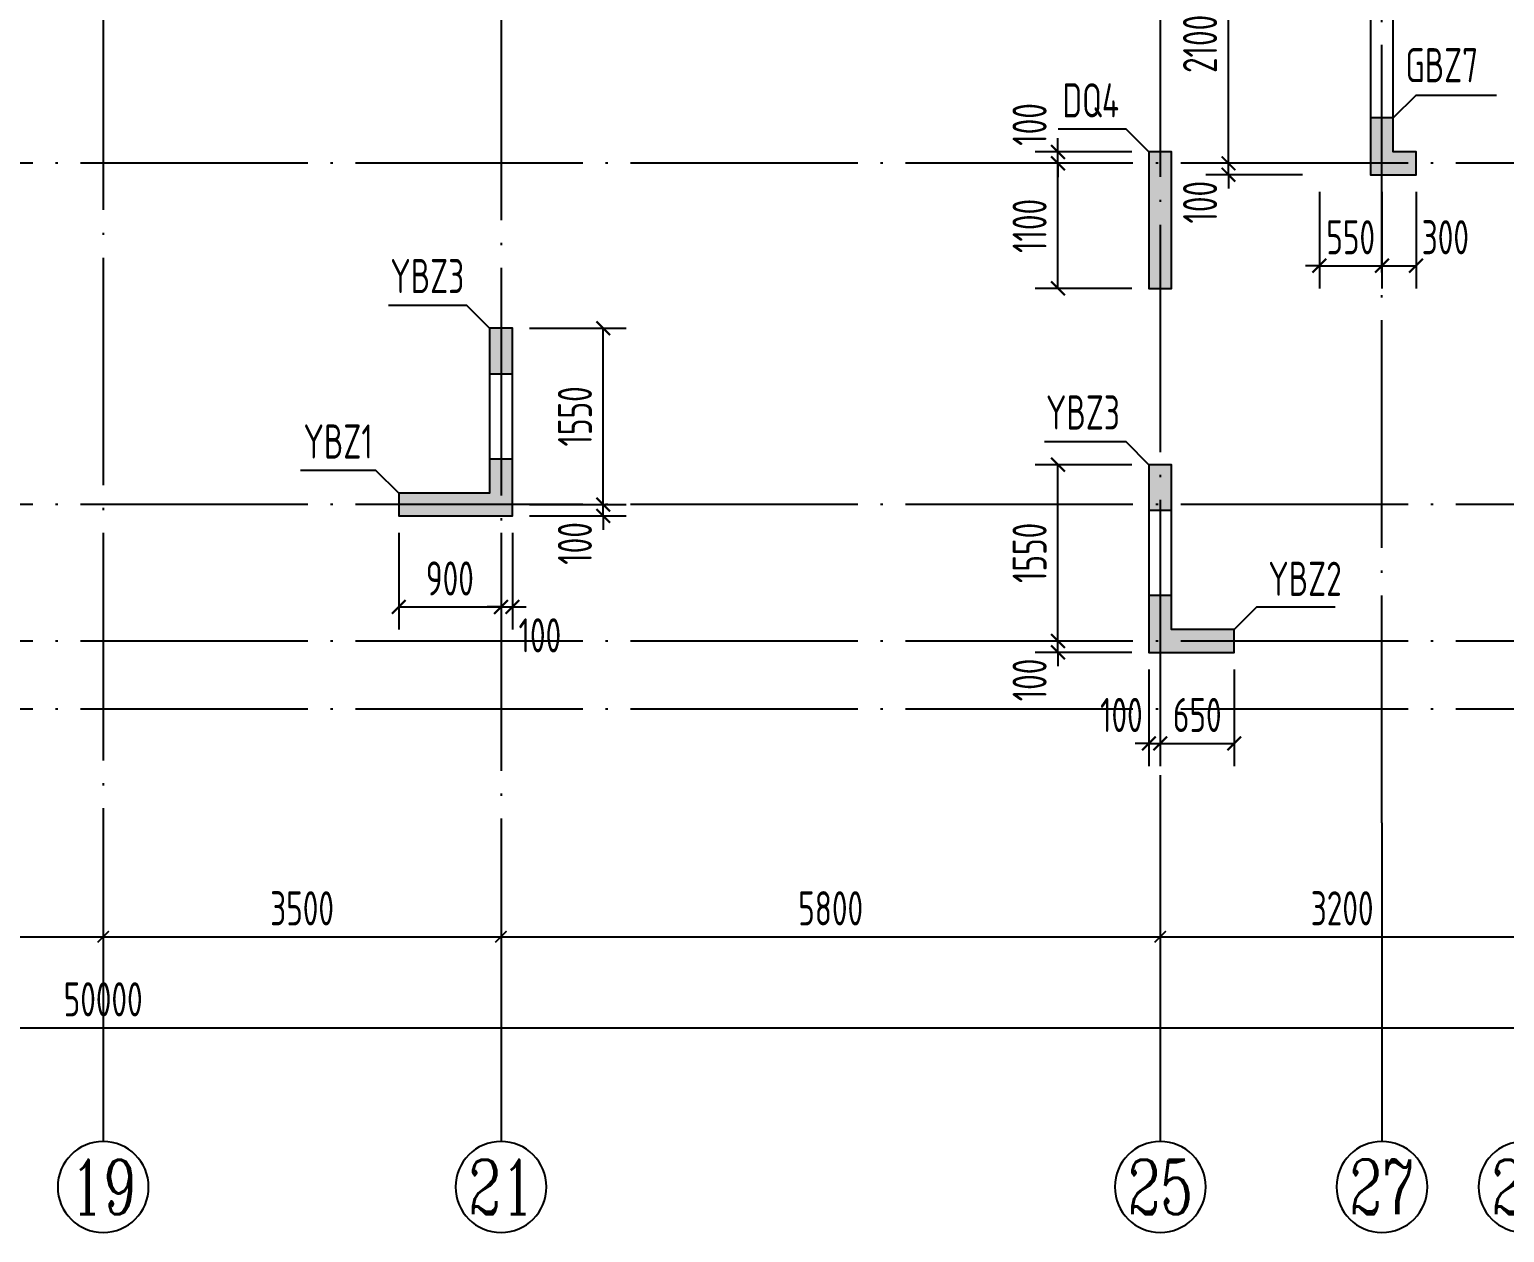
# Model space of a CAD drawing. Extents: x -655480 to 203344, y -294099 to 287156.
# Drawn here: x -279524 to -266548, y 58991 to 69567 of the extents above; entities that cross this region are included whole.
import ezdxf
from ezdxf.enums import TextEntityAlignment as Align

# ---------------------------------------------------------------- set-up
doc = ezdxf.new("R2010")
doc.units = 0
doc.header["$LTSCALE"] = 1000
doc.linetypes.add('DOTE', pattern=[2.42, 2, -0.2, 0.02, -0.2])
doc.layers.get('0').update_dxf_attribs({"linetype": 'CONTINUOUS'})
doc.layers.get('DEFPOINTS').update_dxf_attribs({"linetype": 'CONTINUOUS'})
for name, color, linetype in [('A-AXIS', 1, 'CONTINUOUS'), ('A-DOTE', 10, 'DOTE'), ('AXIS_NUM', 7, 'CONTINUOUS'), ('S-Q墙实线', 6, 'CONTINUOUS'), ('S-Q墙标注', 3, 'CONTINUOUS'), ('S-X详图填充', 252, 'CONTINUOUS'), ('S-X详图实线', 4, 'CONTINUOUS'), ('S-Y一般标注', 3, 'CONTINUOUS'), ('S-Z柱编号', 6, 'CONTINUOUS')]:
    doc.layers.add(name, color=color, linetype=linetype)
doc.styles.add('TSSD_Axis', font='complex.shx', dxfattribs={"width": 0.7, "bigfont": 'hztxt.shx'})
doc.styles.add('TSSD_DIMENSION', font='Tssdeng.shx', dxfattribs={"width": 0.7, "bigfont": 'tssdchn.shx'})
doc.styles.add('TSSD_REIN', font='tssdeng.shx', dxfattribs={"width": 0.7, "height": 300, "bigfont": 'tssdchn.shx'})
doc.styles.add('结构文字', font='zstxt.shx', dxfattribs={"width": 0.7, "bigfont": 'zshz.shx'})
doc.dimstyles.new('STRUCK', dxfattribs={"dimtxt": 400, "dimasz": 121, "dimexe": 200, "dimexo": 150, "dimgap": 115, "dimtad": 1, "dimdec": 0, "dimdsep": 46, "dimtxsty": '结构文字', "dimblk": 'ARCHTICK', "dimcen": 400, "dimclrd": 3, "dimclre": 3, "dimclrt": 7, "dimadec": 0, "dimazin": 0, "dimtfac": 1, "dimtdec": 0, "dimtix": 1, "dimtmove": 2, "dimatfit": 3, "dimldrblk": '_DIMX', "dimfxl": 1, "dimtolj": 1, "dimtzin": 0, "dimarcsym": 0})
doc.dimstyles.new('TSSD_100_100', dxfattribs={"dimtxt": 300, "dimasz": 100, "dimexe": 100, "dimexo": 250, "dimgap": 100, "dimtad": 1, "dimdec": 0, "dimzin": 0, "dimdsep": 46, "dimtxsty": 'TSSD_DIMENSION', "dimblk": 'ARCHTICK', "dimcen": 0, "dimdle": 100, "dimclrt": 7, "dimadec": 0, "dimazin": 0, "dimtfac": 1, "dimtdec": 0, "dimtix": 1, "dimtmove": 2, "dimatfit": 3, "dimldrblk": 'ARCHTICK', "dimfxl": 1, "dimtolj": 1, "dimtzin": 0, "dimarcsym": 0})

# ---------------------------------------------------------------- blocks, each defined once
blk = doc.blocks.new('_ArchTick')
at = {"color": 0, "linetype": 'ByBlock', "const_width": 0.15}
blk.add_lwpolyline([(-0.5, -0.5), (0.5, 0.5)], dxfattribs=at)
blk = doc.blocks.new('*D190')
at = {"layer": 'DEFPOINTS', "color": 0, "transparency": 16777216}
for p in [(26100, 3600), (29600, 3600), (29600, 2600)]:
    blk.add_point(p, dxfattribs=at)
at = {"layer": 'S-Y一般标注', "color": 0, "lineweight": -2, "transparency": 16777216}
for p, q in [((26100, 3350), (26100, 2500)), ((29600, 3350), (29600, 2500)), ((26000, 2600), (29700, 2600))]:
    blk.add_line(p, q, dxfattribs=at)
at = {"layer": 'S-Y一般标注', "color": 0, "lineweight": -2, "transparency": 16777216, "xscale": 100, "yscale": 100, "zscale": 100, "rotation": 180}
blk.add_blockref('_ArchTick', (26100, 2600), dxfattribs=at)
at = {"layer": 'S-Y一般标注', "color": 0, "lineweight": -2, "transparency": 16777216, "xscale": 100, "yscale": 100, "zscale": 100}
blk.add_blockref('_ArchTick', (29600, 2600), dxfattribs=at)
at = {"layer": 'S-Y一般标注', "color": 7, "transparency": 16777216, "insert": (27850, 2850), "char_height": 300, "attachment_point": 5, "style": 'TSSD_DIMENSION'}
blk.add_mtext('\\A1;3500', dxfattribs=at)
blk = doc.blocks.new('ts_axno')
at = {"color": 0, "linetype": 'ByBlock', "lineweight": -2}
blk.add_circle((0, 0), 0.5, dxfattribs=at)
at = {"color": 0, "linetype": 'ByBlock', "lineweight": -2, "style": 'TSSD_Axis', "width": 0.7}
blk.add_attdef('A', text='', height=0.6, dxfattribs=at).set_placement((0, 0), align=Align.MIDDLE_CENTER)
blk = doc.blocks.new('*D191')
at = {"layer": 'DEFPOINTS', "color": 0, "transparency": 16777216}
for p in [(33100, 3600), (38900, 3600), (38900, 2600)]:
    blk.add_point(p, dxfattribs=at)
at = {"layer": 'S-Y一般标注', "color": 0, "lineweight": -2, "transparency": 16777216}
for p, q in [((33100, 3350), (33100, 2500)), ((38900, 3350), (38900, 2500)), ((33000, 2600), (39000, 2600))]:
    blk.add_line(p, q, dxfattribs=at)
at = {"layer": 'S-Y一般标注', "color": 0, "lineweight": -2, "transparency": 16777216, "xscale": 100, "yscale": 100, "zscale": 100, "rotation": 180}
blk.add_blockref('_ArchTick', (33100, 2600), dxfattribs=at)
at = {"layer": 'S-Y一般标注', "color": 0, "lineweight": -2, "transparency": 16777216, "xscale": 100, "yscale": 100, "zscale": 100}
blk.add_blockref('_ArchTick', (38900, 2600), dxfattribs=at)
at = {"layer": 'S-Y一般标注', "color": 7, "transparency": 16777216, "insert": (36000, 2850), "char_height": 300, "attachment_point": 5, "style": 'TSSD_DIMENSION'}
blk.add_mtext('\\A1;5800', dxfattribs=at)
blk = doc.blocks.new('*D195')
at = {"layer": 'DEFPOINTS', "color": 0, "transparency": 16777216}
for p in [(4600, 3600), (54600, 3600), (54600, 1800)]:
    blk.add_point(p, dxfattribs=at)
at = {"layer": 'S-Y一般标注', "color": 0, "lineweight": -2, "transparency": 16777216}
for p, q in [((4600, 3350), (4600, 1700)), ((54600, 3350), (54600, 1700)), ((4500, 1800), (54700, 1800))]:
    blk.add_line(p, q, dxfattribs=at)
at = {"layer": 'S-Y一般标注', "color": 0, "lineweight": -2, "transparency": 16777216, "xscale": 100, "yscale": 100, "zscale": 100, "rotation": 180}
blk.add_blockref('_ArchTick', (4600, 1800), dxfattribs=at)
at = {"layer": 'S-Y一般标注', "color": 0, "lineweight": -2, "transparency": 16777216, "xscale": 100, "yscale": 100, "zscale": 100}
blk.add_blockref('_ArchTick', (54600, 1800), dxfattribs=at)
at = {"layer": 'S-Y一般标注', "color": 7, "transparency": 16777216, "insert": (29600, 2050), "char_height": 300, "attachment_point": 5, "style": 'TSSD_DIMENSION'}
blk.add_mtext('\\A1;50000', dxfattribs=at)
blk = doc.blocks.new('*D198')
at = {"layer": 'DEFPOINTS', "color": 0, "transparency": 16777216}
for p in [(29600, 3600), (33100, 3600), (33100, 2600)]:
    blk.add_point(p, dxfattribs=at)
at = {"layer": 'S-Y一般标注', "color": 0, "lineweight": -2, "transparency": 16777216}
for p, q in [((29600, 3350), (29600, 2500)), ((33100, 3350), (33100, 2500)), ((29500, 2600), (33200, 2600))]:
    blk.add_line(p, q, dxfattribs=at)
at = {"layer": 'S-Y一般标注', "color": 0, "lineweight": -2, "transparency": 16777216, "xscale": 100, "yscale": 100, "zscale": 100, "rotation": 180}
blk.add_blockref('_ArchTick', (29600, 2600), dxfattribs=at)
at = {"layer": 'S-Y一般标注', "color": 0, "lineweight": -2, "transparency": 16777216, "xscale": 100, "yscale": 100, "zscale": 100}
blk.add_blockref('_ArchTick', (33100, 2600), dxfattribs=at)
at = {"layer": 'S-Y一般标注', "color": 7, "transparency": 16777216, "insert": (31350, 2850), "char_height": 300, "attachment_point": 5, "style": 'TSSD_DIMENSION'}
blk.add_mtext('\\A1;3500', dxfattribs=at)
blk = doc.blocks.new('*D199')
at = {"layer": 'DEFPOINTS', "color": 0, "transparency": 16777216}
for p in [(38900, 3600), (42100, 3600), (42100, 2600)]:
    blk.add_point(p, dxfattribs=at)
at = {"layer": 'S-Y一般标注', "color": 0, "lineweight": -2, "transparency": 16777216}
for p, q in [((38900, 3350), (38900, 2500)), ((42100, 3350), (42100, 2500)), ((38800, 2600), (42200, 2600))]:
    blk.add_line(p, q, dxfattribs=at)
at = {"layer": 'S-Y一般标注', "color": 0, "lineweight": -2, "transparency": 16777216, "xscale": 100, "yscale": 100, "zscale": 100, "rotation": 180}
blk.add_blockref('_ArchTick', (38900, 2600), dxfattribs=at)
at = {"layer": 'S-Y一般标注', "color": 0, "lineweight": -2, "transparency": 16777216, "xscale": 100, "yscale": 100, "zscale": 100}
blk.add_blockref('_ArchTick', (42100, 2600), dxfattribs=at)
at = {"layer": 'S-Y一般标注', "color": 7, "transparency": 16777216, "insert": (40500, 2850), "char_height": 300, "attachment_point": 5, "style": 'TSSD_DIMENSION'}
blk.add_mtext('\\A1;3200', dxfattribs=at)
blk = doc.blocks.new('*D1811')
at = {"layer": 'DEFPOINTS', "color": 0, "transparency": 16777216}
for p in [(-275276, 65391), (-275276, 65291), (-274476, 65391)]:
    blk.add_point(p, dxfattribs=at)
at = {"layer": 'S-Q墙标注', "color": 3, "lineweight": -2, "transparency": 16777216}
for p, q in [((-274476, 65391), (-274476, 65512)), ((-275126, 65391), (-274276, 65391)), ((-275126, 65291), (-274276, 65291)), ((-274476, 65291), (-274476, 65391)), ((-274476, 65291), (-274476, 65170))]:
    blk.add_line(p, q, dxfattribs=at)
at = {"layer": 'S-Q墙标注', "color": 3, "lineweight": -2, "transparency": 16777216, "xscale": 121, "yscale": 121, "zscale": 121}
for p, rotation in [((-274476, 65391), 270), ((-274476, 65291), 90)]:
    blk.add_blockref('_ArchTick', p, dxfattribs=dict(at, rotation=rotation))
at = {"layer": 'S-Q墙标注', "color": 7, "transparency": 16777216, "insert": (-274726, 65049), "char_height": 300, "attachment_point": 5, "rotation": 90, "style": 'TSSD_REIN'}
blk.add_mtext('\\A1;100', dxfattribs=at)
blk = doc.blocks.new('_DIMX')
blk.add_line((-150, 0), (150, 0))
at = {"const_width": 50}
blk.add_lwpolyline([(-70, -70), (70, 70)], dxfattribs=at)
blk = doc.blocks.new('*D1812')
at = {"layer": 'DEFPOINTS', "color": 0, "transparency": 16777216}
for p in [(-275276, 66941), (-274476, 66941), (-275276, 65391)]:
    blk.add_point(p, dxfattribs=at)
at = {"layer": 'S-Q墙标注', "color": 3, "lineweight": -2, "transparency": 16777216}
for p, q in [((-275126, 66941), (-274276, 66941)), ((-274476, 65391), (-274476, 66941)), ((-275126, 65391), (-274276, 65391))]:
    blk.add_line(p, q, dxfattribs=at)
at = {"layer": 'S-Q墙标注', "color": 3, "lineweight": -2, "transparency": 16777216, "xscale": 121, "yscale": 121, "zscale": 121}
for p, rotation in [((-274476, 66941), 90), ((-274476, 65391), 270)]:
    blk.add_blockref('_ArchTick', p, dxfattribs=dict(at, rotation=rotation))
at = {"layer": 'S-Q墙标注', "color": 7, "transparency": 16777216, "insert": (-274726, 66166), "char_height": 300, "attachment_point": 5, "rotation": 90, "style": 'TSSD_REIN'}
blk.add_mtext('\\A1;1550', dxfattribs=at)
blk = doc.blocks.new('*D1813')
at = {"layer": 'DEFPOINTS', "color": 0, "transparency": 16777216}
for p in [(-276276, 65291), (-275376, 65291), (-275376, 64491)]:
    blk.add_point(p, dxfattribs=at)
at = {"layer": 'S-Q墙标注', "color": 3, "lineweight": -2, "transparency": 16777216}
for p, q in [((-276276, 65141), (-276276, 64291)), ((-275376, 65141), (-275376, 64291)), ((-276276, 64491), (-275376, 64491))]:
    blk.add_line(p, q, dxfattribs=at)
at = {"layer": 'S-Q墙标注', "color": 3, "lineweight": -2, "transparency": 16777216, "xscale": 121, "yscale": 121, "zscale": 121, "rotation": 180}
blk.add_blockref('_ArchTick', (-276276, 64491), dxfattribs=at)
at = {"layer": 'S-Q墙标注', "color": 3, "lineweight": -2, "transparency": 16777216, "xscale": 121, "yscale": 121, "zscale": 121}
blk.add_blockref('_ArchTick', (-275376, 64491), dxfattribs=at)
at = {"layer": 'S-Q墙标注', "color": 7, "transparency": 16777216, "insert": (-275826, 64741), "char_height": 300, "attachment_point": 5, "style": 'TSSD_REIN'}
blk.add_mtext('\\A1;900', dxfattribs=at)
blk = doc.blocks.new('*D1814')
at = {"layer": 'DEFPOINTS', "color": 0, "transparency": 16777216}
for p in [(-275376, 65291), (-275276, 65291), (-275276, 64491)]:
    blk.add_point(p, dxfattribs=at)
at = {"layer": 'S-Q墙标注', "color": 3, "lineweight": -2, "transparency": 16777216}
for p, q in [((-275376, 65141), (-275376, 64291)), ((-275276, 65141), (-275276, 64291)), ((-275376, 64491), (-275497, 64491)), ((-275376, 64491), (-275276, 64491)), ((-275276, 64491), (-275155, 64491))]:
    blk.add_line(p, q, dxfattribs=at)
at = {"layer": 'S-Q墙标注', "color": 3, "lineweight": -2, "transparency": 16777216, "xscale": 121, "yscale": 121, "zscale": 121}
blk.add_blockref('_ArchTick', (-275376, 64491), dxfattribs=at)
at = {"layer": 'S-Q墙标注', "color": 3, "lineweight": -2, "transparency": 16777216, "xscale": 121, "yscale": 121, "zscale": 121, "rotation": 180}
blk.add_blockref('_ArchTick', (-275276, 64491), dxfattribs=at)
at = {"layer": 'S-Q墙标注', "color": 7, "transparency": 16777216, "insert": (-275034, 64241), "char_height": 300, "attachment_point": 5, "style": 'TSSD_REIN'}
blk.add_mtext('\\A1;100', dxfattribs=at)
blk = doc.blocks.new('*D1815')
at = {"layer": 'DEFPOINTS', "color": 0, "transparency": 16777216}
for p in [(-270476, 64191), (-269676, 64191), (-269676, 64091)]:
    blk.add_point(p, dxfattribs=at)
at = {"layer": 'S-Q墙标注', "color": 3, "lineweight": -2, "transparency": 16777216}
for p, q in [((-270476, 64191), (-270476, 64312)), ((-269826, 64191), (-270676, 64191)), ((-270476, 64091), (-270476, 64191)), ((-269826, 64091), (-270676, 64091)), ((-270476, 64091), (-270476, 63970))]:
    blk.add_line(p, q, dxfattribs=at)
at = {"layer": 'S-Q墙标注', "color": 3, "lineweight": -2, "transparency": 16777216, "xscale": 121, "yscale": 121, "zscale": 121}
for p, rotation in [((-270476, 64191), 270), ((-270476, 64091), 90)]:
    blk.add_blockref('_ArchTick', p, dxfattribs=dict(at, rotation=rotation))
at = {"layer": 'S-Q墙标注', "color": 7, "transparency": 16777216, "insert": (-270726, 63849), "char_height": 300, "attachment_point": 5, "rotation": 90, "style": 'TSSD_REIN'}
blk.add_mtext('\\A1;100', dxfattribs=at)
blk = doc.blocks.new('*D1816')
at = {"layer": 'DEFPOINTS', "color": 0, "transparency": 16777216}
for p in [(-270476, 65741), (-269676, 65741), (-269676, 64191)]:
    blk.add_point(p, dxfattribs=at)
at = {"layer": 'S-Q墙标注', "color": 3, "lineweight": -2, "transparency": 16777216}
for p, q in [((-269826, 65741), (-270676, 65741)), ((-270476, 64191), (-270476, 65741)), ((-269826, 64191), (-270676, 64191))]:
    blk.add_line(p, q, dxfattribs=at)
at = {"layer": 'S-Q墙标注', "color": 3, "lineweight": -2, "transparency": 16777216, "xscale": 121, "yscale": 121, "zscale": 121}
for p, rotation in [((-270476, 65741), 90), ((-270476, 64191), 270)]:
    blk.add_blockref('_ArchTick', p, dxfattribs=dict(at, rotation=rotation))
at = {"layer": 'S-Q墙标注', "color": 7, "transparency": 16777216, "insert": (-270726, 64966), "char_height": 300, "attachment_point": 5, "rotation": 90, "style": 'TSSD_REIN'}
blk.add_mtext('\\A1;1550', dxfattribs=at)
blk = doc.blocks.new('*D1817')
at = {"layer": 'DEFPOINTS', "color": 0, "transparency": 16777216}
for p in [(-269676, 64091), (-269576, 64091), (-269576, 63291)]:
    blk.add_point(p, dxfattribs=at)
at = {"layer": 'S-Q墙标注', "color": 3, "lineweight": -2, "transparency": 16777216}
for p, q in [((-269676, 63941), (-269676, 63091)), ((-269576, 63941), (-269576, 63091)), ((-269676, 63291), (-269797, 63291)), ((-269676, 63291), (-269576, 63291)), ((-269576, 63291), (-269455, 63291))]:
    blk.add_line(p, q, dxfattribs=at)
at = {"layer": 'S-Q墙标注', "color": 3, "lineweight": -2, "transparency": 16777216, "xscale": 121, "yscale": 121, "zscale": 121}
blk.add_blockref('_ArchTick', (-269676, 63291), dxfattribs=at)
at = {"layer": 'S-Q墙标注', "color": 3, "lineweight": -2, "transparency": 16777216, "xscale": 121, "yscale": 121, "zscale": 121, "rotation": 180}
blk.add_blockref('_ArchTick', (-269576, 63291), dxfattribs=at)
at = {"layer": 'S-Q墙标注', "color": 7, "transparency": 16777216, "insert": (-269918, 63541), "char_height": 300, "attachment_point": 5, "style": 'TSSD_REIN'}
blk.add_mtext('\\A1;100', dxfattribs=at)
blk = doc.blocks.new('*D1818')
at = {"layer": 'DEFPOINTS', "color": 0, "transparency": 16777216}
for p in [(-269576, 64091), (-268926, 64091), (-268926, 63291)]:
    blk.add_point(p, dxfattribs=at)
at = {"layer": 'S-Q墙标注', "color": 3, "lineweight": -2, "transparency": 16777216}
for p, q in [((-269576, 63941), (-269576, 63091)), ((-268926, 63941), (-268926, 63091)), ((-269576, 63291), (-268926, 63291))]:
    blk.add_line(p, q, dxfattribs=at)
at = {"layer": 'S-Q墙标注', "color": 3, "lineweight": -2, "transparency": 16777216, "xscale": 121, "yscale": 121, "zscale": 121, "rotation": 180}
blk.add_blockref('_ArchTick', (-269576, 63291), dxfattribs=at)
at = {"layer": 'S-Q墙标注', "color": 3, "lineweight": -2, "transparency": 16777216, "xscale": 121, "yscale": 121, "zscale": 121}
blk.add_blockref('_ArchTick', (-268926, 63291), dxfattribs=at)
at = {"layer": 'S-Q墙标注', "color": 7, "transparency": 16777216, "insert": (-269251, 63541), "char_height": 300, "attachment_point": 5, "style": 'TSSD_REIN'}
blk.add_mtext('\\A1;650', dxfattribs=at)
blk = doc.blocks.new('*D1819')
at = {"layer": 'DEFPOINTS', "color": 0, "transparency": 16777216}
for p in [(-270476, 68391), (-269676, 68391), (-269676, 67291)]:
    blk.add_point(p, dxfattribs=at)
at = {"layer": 'S-Q墙标注', "color": 3, "lineweight": -2, "transparency": 16777216}
for p, q in [((-269826, 68391), (-270676, 68391)), ((-270476, 67291), (-270476, 68391)), ((-269826, 67291), (-270676, 67291))]:
    blk.add_line(p, q, dxfattribs=at)
at = {"layer": 'S-Q墙标注', "color": 3, "lineweight": -2, "transparency": 16777216, "xscale": 121, "yscale": 121, "zscale": 121}
for p, rotation in [((-270476, 68391), 90), ((-270476, 67291), 270)]:
    blk.add_blockref('_ArchTick', p, dxfattribs=dict(at, rotation=rotation))
at = {"layer": 'S-Q墙标注', "color": 7, "transparency": 16777216, "insert": (-270726, 67841), "char_height": 300, "attachment_point": 5, "rotation": 90, "style": 'TSSD_REIN'}
blk.add_mtext('\\A1;1100', dxfattribs=at)
blk = doc.blocks.new('*D1820')
at = {"layer": 'DEFPOINTS', "color": 0, "transparency": 16777216}
for p in [(-270476, 68491), (-269676, 68491), (-269676, 68391)]:
    blk.add_point(p, dxfattribs=at)
at = {"layer": 'S-Q墙标注', "color": 3, "lineweight": -2, "transparency": 16777216}
for p, q in [((-270476, 68491), (-270476, 68612)), ((-269826, 68491), (-270676, 68491)), ((-269826, 68391), (-270676, 68391)), ((-270476, 68391), (-270476, 68491)), ((-270476, 68391), (-270476, 68270))]:
    blk.add_line(p, q, dxfattribs=at)
at = {"layer": 'S-Q墙标注', "color": 3, "lineweight": -2, "transparency": 16777216, "xscale": 121, "yscale": 121, "zscale": 121}
for p, rotation in [((-270476, 68491), 270), ((-270476, 68391), 90)]:
    blk.add_blockref('_ArchTick', p, dxfattribs=dict(at, rotation=rotation))
at = {"layer": 'S-Q墙标注', "color": 7, "transparency": 16777216, "insert": (-270726, 68733), "char_height": 300, "attachment_point": 5, "rotation": 90, "style": 'TSSD_REIN'}
blk.add_mtext('\\A1;100', dxfattribs=at)
blk = doc.blocks.new('*D1841')
at = {"layer": 'DEFPOINTS', "color": 0, "transparency": 16777216}
for p in [(-268976, 68391), (-268176, 68391), (-268176, 68291)]:
    blk.add_point(p, dxfattribs=at)
at = {"layer": 'S-Q墙标注', "color": 3, "lineweight": -2, "transparency": 16777216}
for p, q in [((-268326, 68391), (-269176, 68391)), ((-268976, 68391), (-268976, 68512)), ((-268976, 68291), (-268976, 68391)), ((-268326, 68291), (-269176, 68291)), ((-268976, 68291), (-268976, 68170))]:
    blk.add_line(p, q, dxfattribs=at)
at = {"layer": 'S-Q墙标注', "color": 3, "lineweight": -2, "transparency": 16777216, "xscale": 121, "yscale": 121, "zscale": 121}
for p, rotation in [((-268976, 68391), 270), ((-268976, 68291), 90)]:
    blk.add_blockref('_ArchTick', p, dxfattribs=dict(at, rotation=rotation))
at = {"layer": 'S-Q墙标注', "color": 7, "transparency": 16777216, "insert": (-269226, 68049), "char_height": 300, "attachment_point": 5, "rotation": 90, "style": 'TSSD_REIN'}
blk.add_mtext('\\A1;100', dxfattribs=at)
blk = doc.blocks.new('*D1842')
at = {"layer": 'DEFPOINTS', "color": 0, "transparency": 16777216}
for p in [(-268976, 70491), (-268176, 70491), (-268176, 68391)]:
    blk.add_point(p, dxfattribs=at)
at = {"layer": 'S-Q墙标注', "color": 3, "lineweight": -2, "transparency": 16777216}
for p, q in [((-268326, 70491), (-269176, 70491)), ((-268976, 68391), (-268976, 70491)), ((-268326, 68391), (-269176, 68391))]:
    blk.add_line(p, q, dxfattribs=at)
at = {"layer": 'S-Q墙标注', "color": 3, "lineweight": -2, "transparency": 16777216, "xscale": 121, "yscale": 121, "zscale": 121}
for p, rotation in [((-268976, 70491), 90), ((-268976, 68391), 270)]:
    blk.add_blockref('_ArchTick', p, dxfattribs=dict(at, rotation=rotation))
at = {"layer": 'S-Q墙标注', "color": 7, "transparency": 16777216, "insert": (-269226, 69441), "char_height": 300, "attachment_point": 5, "rotation": 90, "style": 'TSSD_REIN'}
blk.add_mtext('\\A1;2100', dxfattribs=at)
blk = doc.blocks.new('*D2338')
at = {"layer": 'DEFPOINTS', "color": 0, "transparency": 16777216}
for p in [(-268176, 68291), (-267626, 68291), (-267626, 67491)]:
    blk.add_point(p, dxfattribs=at)
at = {"layer": 'S-Q墙标注', "color": 3, "lineweight": -2, "transparency": 16777216}
for p, q in [((-268176, 68141), (-268176, 67291)), ((-267626, 68141), (-267626, 67291)), ((-268176, 67491), (-268297, 67491)), ((-268176, 67491), (-267626, 67491)), ((-267626, 67491), (-267505, 67491))]:
    blk.add_line(p, q, dxfattribs=at)
at = {"layer": 'S-Q墙标注', "color": 3, "lineweight": -2, "transparency": 16777216, "xscale": 121, "yscale": 121, "zscale": 121}
blk.add_blockref('_ArchTick', (-268176, 67491), dxfattribs=at)
at = {"layer": 'S-Q墙标注', "color": 3, "lineweight": -2, "transparency": 16777216, "xscale": 121, "yscale": 121, "zscale": 121, "rotation": 180}
blk.add_blockref('_ArchTick', (-267626, 67491), dxfattribs=at)
at = {"layer": 'S-Q墙标注', "color": 7, "transparency": 16777216, "insert": (-267901, 67741), "char_height": 300, "attachment_point": 5, "style": 'TSSD_REIN'}
blk.add_mtext('\\A1;550', dxfattribs=at)
blk = doc.blocks.new('*D2339')
at = {"layer": 'DEFPOINTS', "color": 0, "transparency": 16777216}
for p in [(-267626, 68291), (-267326, 68291), (-267326, 67491)]:
    blk.add_point(p, dxfattribs=at)
at = {"layer": 'S-Q墙标注', "color": 3, "lineweight": -2, "transparency": 16777216}
for p, q in [((-267626, 68141), (-267626, 67291)), ((-267326, 68141), (-267326, 67291)), ((-267626, 67491), (-267326, 67491))]:
    blk.add_line(p, q, dxfattribs=at)
at = {"layer": 'S-Q墙标注', "color": 3, "lineweight": -2, "transparency": 16777216, "xscale": 121, "yscale": 121, "zscale": 121, "rotation": 180}
blk.add_blockref('_ArchTick', (-267626, 67491), dxfattribs=at)
at = {"layer": 'S-Q墙标注', "color": 3, "lineweight": -2, "transparency": 16777216, "xscale": 121, "yscale": 121, "zscale": 121}
blk.add_blockref('_ArchTick', (-267326, 67491), dxfattribs=at)
at = {"layer": 'S-Q墙标注', "color": 7, "transparency": 16777216, "insert": (-267068, 67741), "char_height": 300, "attachment_point": 5, "style": 'TSSD_REIN'}
blk.add_mtext('\\A1;300', dxfattribs=at)
blk = doc.blocks.new('20210726.16395156')
at = {"layer": 'A-AXIS'}
for p, q in [((29600, 3600), (29600, 800)), ((33100, 3600), (33100, 800)), ((38900, 3600.1), (38900, 800.1)), ((40850, 3600.2), (40850, 800.2))]:
    blk.add_line(p, q, dxfattribs=at)
at = {"layer": 'A-DOTE'}
for p, q in [((29600, 18249.9), (29600, 3600)), ((38900.2, 13700), (38900, 3600)), ((40850, 3600.2), (40850, 11500)), ((33100, 10900), (33100, 3600)), ((55600, 9400), (3600, 9400)), ((55600, 6400), (3600, 6400)), ((55600, 5200), (3600, 5200)), ((55600, 4600), (3600, 4600))]:
    blk.add_line(p, q, dxfattribs=at)
at = {"layer": 'A-AXIS'}
ref = blk.add_blockref('ts_axno', (29600, 400), dxfattribs=dict(at, xscale=-800, yscale=800, zscale=800, rotation=180))
ref.add_attrib('13', '19', dxfattribs={"layer": 'AXIS_NUM', "height": 480, "style": 'TSSD_Axis', "width": 0.7}).set_placement((29600, 400), align=Align.MIDDLE_CENTER)
ref = blk.add_blockref('ts_axno', (33100, 400), dxfattribs=dict(at, xscale=-800, yscale=800, zscale=800, rotation=180))
ref.add_attrib('13', '21', dxfattribs={"layer": 'AXIS_NUM', "height": 480, "style": 'TSSD_Axis', "width": 0.7}).set_placement((33100, 400), align=Align.MIDDLE_CENTER)
ref = blk.add_blockref('ts_axno', (38900, 400.1), dxfattribs=dict(at, xscale=-800, yscale=800, zscale=800, rotation=180))
ref.add_attrib('17', '25', dxfattribs={"layer": 'AXIS_NUM', "height": 480, "style": 'TSSD_Axis', "width": 0.7}).set_placement((38900, 400.1), align=Align.MIDDLE_CENTER)
ref = blk.add_blockref('ts_axno', (40850, 400.2), dxfattribs=dict(at, xscale=-800, yscale=800, zscale=800, rotation=180))
ref.add_attrib('5', '27', dxfattribs={"layer": 'AXIS_NUM', "height": 480, "style": 'TSSD_Axis', "width": 0.7}).set_placement((40850, 400.2), align=Align.MIDDLE_CENTER)
ref = blk.add_blockref('ts_axno', (42100, 400), dxfattribs=dict(at, xscale=-800, yscale=800, zscale=800, rotation=180))
ref.add_attrib('19', '28', dxfattribs={"layer": 'AXIS_NUM', "height": 480, "style": 'TSSD_Axis', "width": 0.7}).set_placement((42100, 400), align=Align.MIDDLE_CENTER)
at = {"layer": 'S-Y一般标注'}
for base, p1, p2, picture, middle in [((54600, 1800), (4600, 3600), (54600, 3600), '*D195', (29600, 2050)), ((29600, 2600), (26100, 3600), (29600, 3600), '*D190', (27850, 2850)), ((33100, 2600), (29600, 3600), (33100, 3600), '*D198', (31350, 2850)), ((38900, 2600.1), (33100, 3600), (38900, 3600.1), '*D191', (36000, 2850.1)), ((42100, 2600.1), (38900, 3600.1), (42100, 3600.1), '*D199', (40500, 2850.1))]:
    dim = blk.add_linear_dim(base=base, p1=p1, p2=p2, dimstyle='TSSD_100_100', dxfattribs=at)
    dim.commit()
    dim.dimension.update_dxf_attribs({"geometry": picture, "text_midpoint": middle})

msp = doc.modelspace()

# ---------------------------------------------------------------- hatches: boundary and pattern name
at = {"layer": 'S-X详图填充'}
h = msp.add_hatch(color=256, dxfattribs=at)
h.dxf.hatch_style = 1
h.paths.add_polyline_path([(-267526.02, 68791.2), (-267726.02, 68791.2), (-267726.02, 68291.2), (-267326.02, 68291.2), (-267326.02, 68491.2), (-267526.02, 68491.2)])
h = msp.add_hatch(color=256, dxfattribs=at)
h.dxf.hatch_style = 1
h.paths.add_polyline_path([(-269676.01, 67291.2), (-269476.01, 67291.2), (-269476.01, 68491.2), (-269676.01, 68491.2)])
h = msp.add_hatch(color=256, dxfattribs=at)
h.dxf.hatch_style = 1
h.paths.add_polyline_path([(-275476.01, 66541.2), (-275276.01, 66541.2), (-275276.01, 66941.2), (-275476.01, 66941.2)])
h = msp.add_hatch(color=256, dxfattribs=at)
h.dxf.hatch_style = 1
h.paths.add_polyline_path([(-275276.01, 65791.2), (-275476.01, 65791.2), (-275476.01, 65491.2), (-276276.01, 65491.2), (-276276.01, 65291.2), (-275276.01, 65291.2)])
h = msp.add_hatch(color=256, dxfattribs=at)
h.dxf.hatch_style = 1
h.paths.add_polyline_path([(-269676.01, 65341.19), (-269476.01, 65341.19), (-269476.01, 65741.19), (-269676.01, 65741.19)])
h = msp.add_hatch(color=256, dxfattribs=at)
h.dxf.hatch_style = 1
h.paths.add_polyline_path([(-269476.01, 64591.19), (-269676.01, 64591.19), (-269676.01, 64091.19), (-268926.02, 64091.19), (-268926.02, 64291.19), (-269476.01, 64291.19)])

# ---------------------------------------------------------------- linework, layer by layer
at = {"layer": 'S-Q墙实线'}
for points in [[(-267726.02, 70391.2), (-267726.02, 68291.2), (-267326.02, 68291.2), (-267326.02, 68491.2), (-267526.02, 68491.2), (-267526.02, 70591.2), (-268176.09, 70591.2), (-268176.09, 70391.2)], [(-269476.01, 67291.2), (-269476.01, 68491.2), (-269676.01, 68491.2), (-269676.01, 67291.2)], [(-276176.03, 65491.2), (-276276.01, 65491.2), (-276276.01, 65291.2), (-276176.03, 65291.2), (-275276.01, 65291.2), (-275276.01, 66941.2), (-275476.01, 66941.2), (-275476.01, 65491.2)], [(-269676.01, 64091.19), (-268926.02, 64091.19), (-268926.02, 64291.19), (-269476.01, 64291.19), (-269476.01, 65741.19), (-269676.01, 65741.19)]]:
    msp.add_lwpolyline(points, close=True, dxfattribs=at)
at = {"layer": 'S-X详图实线'}
for points in [[(-267526.02, 68791.2), (-267726.02, 68791.2), (-267726.02, 68291.2), (-267326.02, 68291.2), (-267326.02, 68491.2), (-267526.02, 68491.2), (-267526.02, 68791.2)], [(-269676.01, 67291.2), (-269476.01, 67291.2), (-269476.01, 68491.2), (-269676.01, 68491.2), (-269676.01, 67291.2)], [(-275476.01, 66541.2), (-275276.01, 66541.2), (-275276.01, 66941.2), (-275476.01, 66941.2), (-275476.01, 66541.2)], [(-275276.01, 65791.2), (-275476.01, 65791.2), (-275476.01, 65491.2), (-276276.01, 65491.2), (-276276.01, 65291.2), (-275276.01, 65291.2), (-275276.01, 65791.2)], [(-269676.01, 65341.19), (-269476.01, 65341.19), (-269476.01, 65741.19), (-269676.01, 65741.19), (-269676.01, 65341.19)], [(-269476.01, 64591.19), (-269676.01, 64591.19), (-269676.01, 64091.19), (-268926.02, 64091.19), (-268926.02, 64291.19), (-269476.01, 64291.19), (-269476.01, 64591.19)]]:
    msp.add_lwpolyline(points, close=True, dxfattribs=at)
at = {"layer": 'S-Z柱编号', "color": 7}
for points in [[(-267526.02, 68791.2), (-267326.02, 68991.2), (-266619.47, 68991.2)], [(-269675.78, 68491.2), (-269875.78, 68691.2), (-270473.29, 68691.2)], [(-275476.01, 66941.2), (-275676.01, 67141.2), (-276366.82, 67141.2)], [(-269675.98, 65741.19), (-269875.98, 65941.19), (-270595.19, 65941.19)], [(-276276.01, 65491.2), (-276476.01, 65691.2), (-277139.7, 65691.2)], [(-268926, 64291.19), (-268726, 64491.19), (-268036.69, 64491.19)]]:
    msp.add_lwpolyline(points, dxfattribs=at)

# ---------------------------------------------------------------- block references
at = {"layer": 'A-DOTE'}
msp.add_blockref('20210726.16395156', (-308476.02, 58991.15), dxfattribs=at)

# ---------------------------------------------------------------- texts
at = {"layer": 'S-Z柱编号', "color": 7, "style": 'TSSD_REIN', "width": 0.7}
for s, p in [('GBZ7', (-267419.23, 69013.65)), ('DQ4', (-270436.83, 68704.9)), ('YBZ3', (-276350.13, 67159.86)), ('YBZ3', (-270581.75, 65960.7)), ('YBZ1', (-277113.97, 65705.34)), ('YBZ2', (-268626, 64498.25))]:
    msp.add_text(s, height=300, dxfattribs=at).set_placement(p, align=Align.BOTTOM_LEFT)

# ---------------------------------------------------------------- dimensions: what is measured, and where the dimension line sits
at = {"layer": 'S-Q墙标注'}
for base, p1, p2, picture, middle in [((-268976.09, 70491.2), (-268176.09, 68391.2), (-268176.09, 70491.2), '*D1842', (-269226.09, 69441.2)), ((-270476.01, 68391.2), (-269676.01, 67291.2), (-269676.01, 68391.2), '*D1819', (-270726.01, 67841.2)), ((-274476.01, 66941.2), (-275276.01, 65391.2), (-275276.01, 66941.2), '*D1812', (-274726.01, 66166.2)), ((-270476.01, 65741.19), (-269676.01, 64191.2), (-269676.01, 65741.19), '*D1816', (-270726.01, 64966.2))]:
    dim = msp.add_linear_dim(base=base, p1=p1, p2=p2, angle=90, dimstyle='STRUCK', override={"dimtxt": 300, "dimgap": 100, "dimtxsty": 'TSSD_REIN'}, dxfattribs=at)
    dim.commit()
    dim.dimension.update_dxf_attribs({"geometry": picture, "text_midpoint": middle})
for base, p1, p2, picture, middle in [((-270476.01, 68491.2), (-269676.01, 68391.2), (-269676.01, 68491.2), '*D1820', (-270726.01, 68733.12)), ((-268976.09, 68391.2), (-268176.09, 68291.2), (-268176.09, 68391.2), '*D1841', (-269226.09, 68049.28)), ((-274476.01, 65391.2), (-275276.01, 65291.2), (-275276.01, 65391.2), '*D1811', (-274726.01, 65049.28)), ((-270476.01, 64191.2), (-269676.01, 64091.19), (-269676.01, 64191.2), '*D1815', (-270726.01, 63849.27))]:
    dim = msp.add_linear_dim(base=base, p1=p1, p2=p2, angle=90, dimstyle='STRUCK', override={"dimtxt": 300, "dimgap": 100, "dimtxsty": 'TSSD_REIN'}, dxfattribs=at)
    dim.commit()
    dim.dimension.update_dxf_attribs({"geometry": picture, "text_midpoint": middle, "dimtype": 160})
for base, p1, p2, picture, middle in [((-267626.01, 67491.18), (-268176.08, 68291.18), (-267626.01, 68291.18), '*D2338', (-267901.04, 67741.18)), ((-275376.02, 64491.2), (-276276.01, 65291.2), (-275376.02, 65291.2), '*D1813', (-275826.01, 64741.2)), ((-268926.02, 63291.19), (-269575.99, 64091.19), (-268926.02, 64091.19), '*D1818', (-269251, 63541.19))]:
    dim = msp.add_linear_dim(base=base, p1=p1, p2=p2, dimstyle='STRUCK', override={"dimtxt": 300, "dimgap": 100, "dimtxsty": 'TSSD_REIN'}, dxfattribs=at)
    dim.commit()
    dim.dimension.update_dxf_attribs({"geometry": picture, "text_midpoint": middle})
for base, p1, p2, picture, middle in [((-267326.01, 67491.18), (-267626.01, 68291.18), (-267326.01, 68291.18), '*D2339', (-267067.93, 67741.18)), ((-275276.01, 64491.2), (-275376.02, 65291.2), (-275276.01, 65291.2), '*D1814', (-275034.09, 64241.2)), ((-269575.99, 63291.19), (-269676.01, 64091.19), (-269575.99, 64091.19), '*D1817', (-269917.93, 63541.19))]:
    dim = msp.add_linear_dim(base=base, p1=p1, p2=p2, dimstyle='STRUCK', override={"dimtxt": 300, "dimgap": 100, "dimtxsty": 'TSSD_REIN'}, dxfattribs=at)
    dim.commit()
    dim.dimension.update_dxf_attribs({"geometry": picture, "text_midpoint": middle, "dimtype": 160})

doc.saveas('drawing.dxf')
